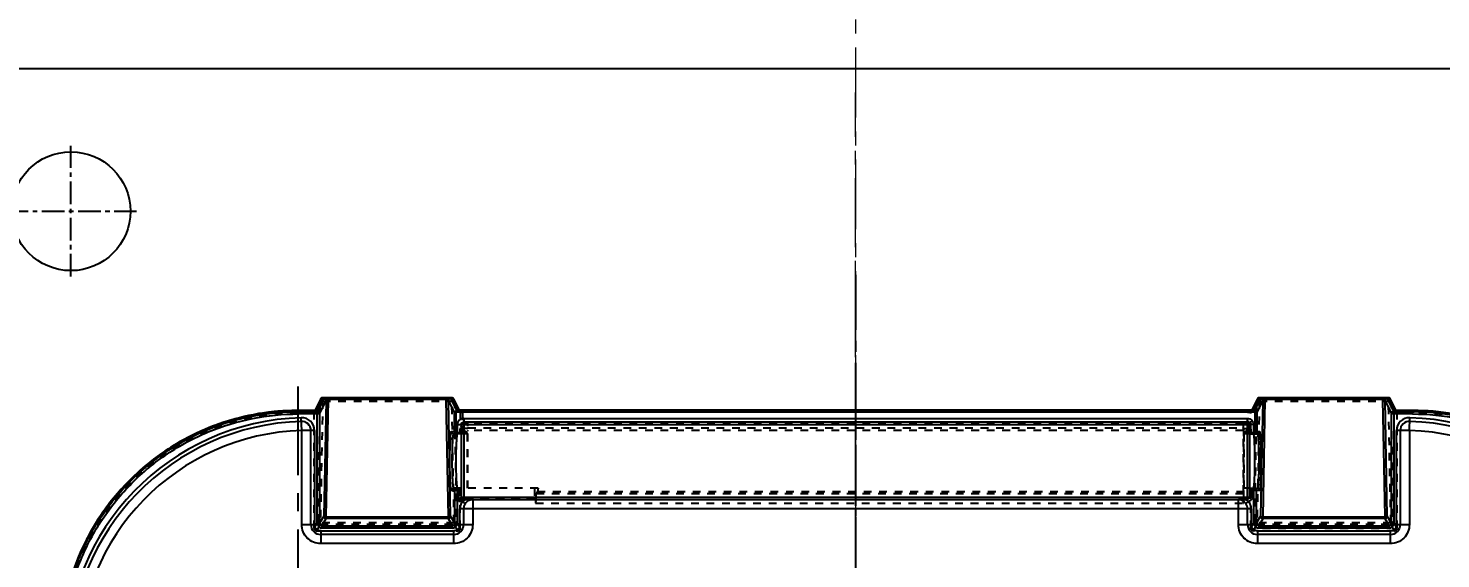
# Model space of a CAD drawing. Header units: millimetres. Extents: x 4797 to 6967, y -10922 to -3169.
# Drawn here: x 5380 to 5677, y -3631.7 to -3520.1 of the extents above; entities that cross this region are included whole.
import ezdxf

# ---------------------------------------------------------------- set-up
doc = ezdxf.new("R2010")
doc.units = ezdxf.units.MM
doc.header["$LTSCALE"] = 16.335
doc.header["$PDMODE"] = 3
doc.header["$PDSIZE"] = 0.3125
doc.linetypes.add('CENTER', pattern=[0.6, 0.375, -0.075, 0.075, -0.075])
doc.linetypes.add('HIDDEN', pattern=[0.2, 0.1, -0.1])
doc.layers.get('0').update_dxf_attribs({"linetype": 'CONTINUOUS'})
doc.layers.get('Defpoints').update_dxf_attribs({"linetype": 'CONTINUOUS'})
doc.layers.add('center', color=1, linetype='CENTER', lineweight=9)
doc.layers.add('moldbase', color=7, linetype='CONTINUOUS', lineweight=20)
doc.layers.add('DEFAULT_2', color=8, linetype='HIDDEN')
doc.styles.get("Standard").update_dxf_attribs({"font": 'txt', "width": 0.8})
doc.dimstyles.new('ISO-25', dxfattribs={"dimtxt": 8, "dimasz": 6, "dimexe": 0, "dimexo": 0, "dimgap": 0, "dimtad": 1, "dimdsep": 46, "dimtxsty": 'Standard', "dimcen": 0, "dimclrd": 4, "dimclre": 4, "dimclrt": 6, "dimazin": 0, "dimtfac": 1, "dimtofl": 0, "dimtmove": 0, "dimatfit": 3, "dimfxl": 0, "dimarcsym": 0})

# ---------------------------------------------------------------- blocks, each defined once
blk = doc.blocks.new('*D310')
at = {"color": 4, "lineweight": -2, "transparency": 16777216}
for p, q in [((5318.98, -3587.57), (5318.98, -3502.13)), ((5782.98, -3502.13), (5324.98, -3502.13)), ((5788.98, -3581.57), (5788.98, -3502.13))]:
    blk.add_line(p, q, dxfattribs=at)
at = {"color": 4, "transparency": 16777216}
for points in [[(5324.98, -3501.13), (5324.98, -3503.13), (5318.98, -3502.13)], [(5782.98, -3501.13), (5782.98, -3503.13), (5788.98, -3502.13)]]:
    blk.add_solid(points, dxfattribs=at)
at = {"layer": 'Defpoints', "color": 0, "transparency": 16777216}
for p in [(5318.98, -3502.13), (5788.98, -3581.57), (5318.98, -3587.57)]:
    blk.add_point(p, dxfattribs=at)
at = {"color": 6, "transparency": 16777216, "insert": (5501.91, -3498.13), "char_height": 8, "attachment_point": 5, "bg_fill": 3, "box_fill_scale": 1.1, "bg_fill_color": 256, "bg_fill_true_color": 13158600, "bg_fill_transparency": 0}
blk.add_mtext('470', dxfattribs=at)
blk = doc.blocks.new('256')
at = {"color": 7, "linetype": 'Continuous'}
for p, q in [((2549.84, -3181.59), (2549.84, -3184.29)), ((2549.84, -3181.59), (2577.79, -3181.59)), ((2549.84, -3183.52), (2577.79, -3183.52)), ((2577.79, -3184.29), (2577.79, -3181.59)), ((2746.82, -3181.59), (2774.77, -3181.59)), ((2746.82, -3181.59), (2746.82, -3184.29)), ((2746.82, -3183.52), (2774.77, -3183.52)), ((2774.77, -3184.29), (2774.77, -3181.59)), ((2548.52, -3185.61), (2545.83, -3185.61)), ((2545.83, -3205.39), (2545.83, -3185.61)), ((2547.75, -3205.39), (2547.75, -3185.61)), ((2548.52, -3185.61), (2548.52, -3205.39)), ((2549.09, -3209.37), (2549.09, -3185.88)), ((2549.59, -3185.88), (2549.09, -3185.88)), ((2549.59, -3185.88), (2550.5, -3187.39)), ((2549.59, -3185.88), (2549.59, -3208.87)), ((2577.79, -3184.29), (2549.84, -3184.29)), ((2550.09, -3184.87), (2550.09, -3185.37)), ((2550.09, -3184.87), (2577.53, -3184.87)), ((2551, -3186.89), (2550.09, -3185.37)), ((2577.53, -3185.37), (2550.09, -3185.37)), ((2551, -3186.89), (2551, -3187.22)), ((2551, -3186.89), (2576.62, -3186.89)), ((2551.47, -3211.9), (2551, -3187.22)), ((2576.62, -3187.22), (2551, -3187.22)), ((2576.62, -3187.22), (2576.15, -3211.9)), ((2577.53, -3185.37), (2576.62, -3186.89)), ((2576.62, -3187.22), (2576.62, -3186.89)), ((2577.13, -3187.39), (2578.03, -3185.88)), ((2577.53, -3185.37), (2577.53, -3184.87)), ((2578.03, -3192.74), (2578.03, -3185.88)), ((2578.53, -3185.88), (2578.03, -3185.88)), ((2578.53, -3185.88), (2578.53, -3193.25)), ((2579.1, -3188.9), (2579.1, -3185.61)), ((2581.8, -3185.61), (2579.1, -3185.61)), ((2579.87, -3185.61), (2579.87, -3188.9)), ((2581.8, -3185.61), (2581.8, -3190.9)), ((2745.5, -3185.61), (2742.81, -3185.61)), ((2742.81, -3190.9), (2742.81, -3185.61)), ((2744.73, -3188.9), (2744.73, -3185.61)), ((2745.5, -3185.61), (2745.5, -3188.9)), ((2746.57, -3185.88), (2746.07, -3185.88)), ((2746.07, -3193.25), (2746.07, -3185.88)), ((2746.57, -3185.88), (2747.48, -3187.39)), ((2746.57, -3185.88), (2746.57, -3192.74)), ((2774.77, -3184.29), (2746.82, -3184.29)), ((2747.07, -3184.87), (2774.51, -3184.87)), ((2747.07, -3184.87), (2747.07, -3185.37)), ((2774.51, -3185.37), (2747.07, -3185.37)), ((2747.98, -3186.89), (2747.07, -3185.37)), ((2747.98, -3186.89), (2773.6, -3186.89)), ((2747.98, -3186.89), (2747.98, -3187.22)), ((2773.6, -3187.22), (2747.98, -3187.22)), ((2748.45, -3211.9), (2747.98, -3187.22)), ((2773.6, -3187.22), (2773.13, -3211.9)), ((2774.51, -3185.37), (2773.6, -3186.89)), ((2773.6, -3187.22), (2773.6, -3186.89)), ((2774.11, -3187.39), (2775.01, -3185.88)), ((2774.51, -3185.37), (2774.51, -3184.87)), ((2775.51, -3185.88), (2775.01, -3185.88)), ((2775.01, -3208.87), (2775.01, -3185.88)), ((2775.51, -3185.88), (2775.51, -3209.37)), ((2778.78, -3185.61), (2776.08, -3185.61)), ((2776.08, -3205.39), (2776.08, -3185.61)), ((2776.85, -3185.61), (2776.85, -3205.39)), ((2778.78, -3185.61), (2778.78, -3205.39)), ((2550.5, -3187.39), (2550.96, -3211.62)), ((2576.66, -3211.62), (2577.13, -3187.39)), ((2579.1, -3188.9), (2745.5, -3188.9)), ((2580.23, -3190.01), (2579.59, -3190.46)), ((2744.38, -3190.01), (2745.01, -3190.46)), ((2747.48, -3187.39), (2747.94, -3211.62)), ((2773.64, -3211.62), (2774.11, -3187.39)), ((2577.31, -3192.74), (2579.39, -3192.74)), ((2578.89, -3193.25), (2578.89, -3191.47)), ((2579.39, -3191.47), (2578.89, -3191.47)), ((2579.39, -3191.47), (2579.39, -3206.63)), ((2579.89, -3190.6), (2579.89, -3207.95)), ((2581.77, -3190.96), (2579.89, -3190.96)), ((2579.89, -3191.27), (2744.71, -3191.27)), ((2581.77, -3190.96), (2581.8, -3190.9)), ((2742.81, -3190.9), (2581.8, -3190.9)), ((2742.81, -3190.9), (2742.84, -3190.96)), ((2742.84, -3190.96), (2744.72, -3190.96)), ((2744.71, -3207.95), (2744.71, -3190.96)), ((2745.01, -3190.46), (2745.72, -3190.46)), ((2745.21, -3206.63), (2745.21, -3191.47)), ((2745.21, -3192.74), (2747.29, -3192.74)), ((2745.22, -3191.46), (2745.25, -3191.39)), ((2745.25, -3191.39), (2745.37, -3191.15)), ((2745.37, -3191.15), (2745.72, -3190.46)), ((2745.72, -3190.46), (2745.72, -3193.25)), ((2579.33, -3193.25), (2577.82, -3193.25)), ((2745.21, -3193.25), (2746.79, -3193.25)), ((2579.35, -3204.7), (2577.82, -3204.7)), ((2578.44, -3204.7), (2578.44, -3205)), ((2579.39, -3205), (2578.44, -3205)), ((2578.59, -3206.63), (2578.59, -3204.7)), ((2746.17, -3205), (2745.21, -3205)), ((2745.31, -3204.7), (2746.79, -3204.7)), ((2746.02, -3204.7), (2746.02, -3206.63)), ((2746.17, -3204.7), (2746.17, -3205)), ((2545.83, -3205.39), (2545.75, -3208.08)), ((2545.83, -3205.39), (2548.52, -3205.39)), ((2578.24, -3205.21), (2577.31, -3205.21)), ((2577.94, -3209.07), (2577.94, -3205.21)), ((2578.24, -3205.21), (2578.24, -3209.07)), ((2578.59, -3206.63), (2579.39, -3206.63)), ((2744.71, -3206.68), (2579.89, -3206.68)), ((2579.89, -3207.14), (2744.71, -3207.14)), ((2744.71, -3207.95), (2579.89, -3207.95)), ((2746.02, -3206.63), (2745.21, -3206.63)), ((2747.29, -3205.21), (2746.37, -3205.21)), ((2746.37, -3209.07), (2746.37, -3205.21)), ((2746.67, -3205.21), (2746.67, -3209.07)), ((2776.08, -3205.39), (2778.78, -3205.39)), ((2778.78, -3205.39), (2778.86, -3208.08)), ((2545.04, -3209.62), (2545.16, -3209.37)), ((2545.04, -3209.62), (2545.04, -3209.62)), ((2545.04, -3209.62), (2548.91, -3209.62)), ((2545.16, -3208.87), (2545.16, -3209.37)), ((2545.16, -3208.87), (2549.59, -3208.87)), ((2549.09, -3209.37), (2545.16, -3209.37)), ((2548.6, -3209.62), (2549.78, -3211.99)), ((2548.86, -3209.62), (2548.91, -3209.62)), ((2550.23, -3212.26), (2548.91, -3209.62)), ((2549.09, -3209.37), (2550.46, -3212.12)), ((2550.96, -3211.62), (2549.59, -3208.87)), ((2577.94, -3209.07), (2576.66, -3211.62)), ((2577.17, -3212.12), (2578.44, -3209.57)), ((2578.65, -3209.73), (2577.39, -3212.26)), ((2577.84, -3211.99), (2578.99, -3209.68)), ((2577.94, -3209.07), (2578.24, -3209.07)), ((2578.44, -3209.27), (2746.17, -3209.27)), ((2578.44, -3209.57), (2578.44, -3209.27)), ((2746.17, -3209.57), (2578.44, -3209.57)), ((2578.65, -3209.73), (2578.76, -3209.72)), ((2578.76, -3209.72), (2578.92, -3209.69)), ((2578.76, -3209.72), (2578.77, -3209.72)), ((2578.92, -3209.69), (2579.19, -3209.66)), ((2579.19, -3209.66), (2579.53, -3209.64)), ((2579.53, -3209.64), (2579.66, -3209.64)), ((2579.66, -3209.64), (2744.95, -3209.64)), ((2579.66, -3209.64), (2579.66, -3209.64)), ((2744.95, -3209.64), (2745.14, -3209.64)), ((2744.95, -3209.64), (2744.95, -3209.64)), ((2745.14, -3209.64), (2745.46, -3209.66)), ((2745.46, -3209.66), (2745.69, -3209.69)), ((2745.61, -3209.68), (2746.76, -3211.99)), ((2745.69, -3209.69), (2745.85, -3209.72)), ((2745.84, -3209.72), (2745.85, -3209.72)), ((2745.85, -3209.72), (2745.95, -3209.73)), ((2747.21, -3212.26), (2745.95, -3209.73)), ((2746.17, -3209.57), (2746.17, -3209.27)), ((2746.17, -3209.57), (2747.44, -3212.12)), ((2746.67, -3209.07), (2746.37, -3209.07)), ((2747.94, -3211.62), (2746.67, -3209.07)), ((2775.01, -3208.87), (2773.64, -3211.62)), ((2774.15, -3212.12), (2775.51, -3209.37)), ((2775.69, -3209.62), (2774.37, -3212.26)), ((2774.82, -3211.99), (2776, -3209.62)), ((2775.01, -3208.87), (2779.44, -3208.87)), ((2779.44, -3209.37), (2775.51, -3209.37)), ((2775.69, -3209.62), (2779.56, -3209.62)), ((2775.69, -3209.62), (2775.74, -3209.62)), ((2779.44, -3209.37), (2779.44, -3208.87)), ((2779.44, -3209.37), (2779.56, -3209.62)), ((2779.56, -3209.62), (2779.56, -3209.62)), ((2550.23, -3212.26), (2550.23, -3212.27)), ((2550.23, -3212.27), (2577.39, -3212.27)), ((2551.47, -3211.9), (2551.47, -3212.23)), ((2551.47, -3211.9), (2576.15, -3211.9)), ((2576.15, -3212.23), (2551.47, -3212.23)), ((2576.15, -3212.23), (2576.15, -3211.9)), ((2577.39, -3212.27), (2577.39, -3212.26)), ((2747.21, -3212.26), (2747.21, -3212.27)), ((2747.21, -3212.27), (2774.37, -3212.27)), ((2748.45, -3211.9), (2773.13, -3211.9)), ((2748.45, -3211.9), (2748.45, -3212.23)), ((2773.13, -3212.23), (2748.45, -3212.23)), ((2773.13, -3212.23), (2773.13, -3211.9)), ((2774.37, -3212.27), (2774.37, -3212.26))]:
    blk.add_line(p, q, dxfattribs=at)
for points in [[(2495, -3159.37), (2495.69, -3167.69), (2497.92, -3176.32), (2501.63, -3184.41), (2506.7, -3191.7), (2512.97, -3197.97), (2520.23, -3203.03), (2528.28, -3206.73), (2536.85, -3208.94), (2545.04, -3209.62)], [(2779.56, -3209.62), (2787.8, -3208.94), (2796.37, -3206.71), (2804.41, -3203.01), (2811.68, -3197.94), (2817.94, -3191.66), (2823, -3184.37), (2826.7, -3176.28), (2828.93, -3167.64), (2829.61, -3159.37)]]:
    blk.add_lwpolyline(points, dxfattribs=at)
for centre, radius, start, end in [((2547.23, -3157.07), 51.04, 180, 268.3347), ((2547.23, -3157.07), 50.27, 180, 268.3347), ((2547.23, -3157.07), 48.34, 180, 268.3347), ((2777.37, -3157.07), 48.34, 271.6653, 0), ((2777.37, -3157.07), 50.27, 271.6653, 0), ((2777.37, -3157.07), 51.04, 271.6653, 360), ((2549.84, -3185.61), 2.09, 90.0328, 179.9665), ((2577.78, -3185.61), 2.09, 0.0328, 89.9665), ((2746.82, -3185.61), 2.09, 90.0328, 179.9665), ((2774.76, -3185.61), 2.09, 0.0328, 89.9665), ((2551, -3187.39), 0.502, 90.278, 179.6971), ((2576.62, -3187.39), 0.502, 0.3025, 89.722), ((2747.98, -3187.39), 0.502, 90.278, 179.6971), ((2773.6, -3187.39), 0.502, 0.3025, 89.722), ((2581.8, -3188.9), 1.93, 180, 215.2717), ((2742.81, -3188.9), 1.93, 324.7283, 0), ((2742.81, -3188.9), 2.7, 324.7283, 0.0006), ((2578.54, -3192.74), 0.506, 180.0397, 194.94), ((2578.54, -3192.74), 0.505, 224.9996, 239.9245), ((2579.89, -3191.44), 0.485, 90.055, 100.1306), ((2581.39, -3187.11), 3.8, 246.7529, 251.3618), ((2744.67, -3191.48), 0.544, 22.5178, 28.5518), ((2746.07, -3192.74), 0.501, 270.0033, 326.8216), ((2578.44, -3205.21), 0.201, 89.9452, 179.9408), ((2578.44, -3205.2), 0.495, 90.0435, 99.0709), ((2746.17, -3205.21), 0.201, 0.0568, 90.0454), ((2545.83, -3205.39), 2.7, 268.3347, 0.0004), ((2545.83, -3205.39), 1.93, 268.3347, 0), ((2746.17, -3205.21), 0.496, 0.0598, 9.0581), ((2778.78, -3205.39), 2.7, 179.9999, 271.6653), ((2778.78, -3205.39), 1.93, 180, 271.6653), ((2545.05, -3159.49), 50.12, 260.2905, 269.9916), ((2549.09, -3208.87), 0.501, 270.3278, 359.6287), ((2578.44, -3209.06), 0.503, 180.2078, 269.8395), ((2579.37, -3212.84), 3.19, 99.5791, 101.239), ((2579.71, -3220.22), 10.58, 90.2542, 90.9485), ((2745.28, -3212.58), 2.93, 78.5127, 80.9934), ((2745.95, -3209.23), 0.502, 258.0088, 269.6618), ((2745.33, -3212.29), 2.63, 76.4217, 78.4455), ((2746.17, -3209.06), 0.503, 270.159, 359.794), ((2775.51, -3208.87), 0.501, 180.37, 269.6722), ((2779.55, -3159.49), 50.12, 270.0083, 279.7651), ((2550.23, -3211.76), 0.499, 206.5699, 225.0602), ((2550.23, -3211.76), 0.505, 255.1509, 270.2766), ((2551.47, -3203.84), 8.39, 267.6047, 270.0019), ((2576.16, -3204.07), 8.16, 269.9626, 272.3785), ((2577.4, -3211.77), 0.496, 269.6258, 344.9727), ((2747.21, -3211.76), 0.499, 206.5699, 225.0602), ((2747.21, -3211.76), 0.505, 255.1509, 270.2766), ((2748.45, -3203.84), 8.39, 267.6047, 270.0019), ((2773.14, -3204.07), 8.16, 269.9626, 272.3785), ((2774.38, -3211.77), 0.496, 269.6258, 344.9727)]:
    blk.add_arc(centre, radius, start, end, dxfattribs=at)
for points, knots in [([(2545.16, -3209.37), (2541.89, -3209.37), (2535.31, -3208.73), (2525.85, -3205.84), (2517.13, -3201.16), (2509.5, -3194.86), (2503.24, -3187.19), (2498.61, -3178.45), (2495.76, -3168.98), (2495.12, -3162.4), (2495.12, -3159.13)], [0, 0, 0, 0, 0.125004, 0.249998, 0.374998, 0.499997, 0.624997, 0.749998, 0.874994, 1, 1, 1, 1]), ([(2545.16, -3208.87), (2541.92, -3208.87), (2535.41, -3208.23), (2526.04, -3205.38), (2517.41, -3200.75), (2509.85, -3194.51), (2503.66, -3186.92), (2499.07, -3178.26), (2496.25, -3168.88), (2495.62, -3162.37), (2495.62, -3159.13)], [0, 0, 0, 0, 0.125011, 0.250001, 0.374997, 0.499992, 0.624988, 0.749988, 0.874985, 1, 1, 1, 1]), ([(2828.98, -3159.13), (2828.98, -3162.37), (2828.35, -3168.88), (2825.53, -3178.26), (2820.94, -3186.92), (2814.75, -3194.51), (2807.2, -3200.75), (2798.56, -3205.38), (2789.19, -3208.23), (2782.69, -3208.87), (2779.44, -3208.87)], [0, 0, 0, 0, 0.125018, 0.250014, 0.375015, 0.500011, 0.625005, 0.750001, 0.874992, 1, 1, 1, 1]), ([(2829.49, -3159.13), (2829.49, -3162.4), (2828.85, -3168.98), (2826, -3178.45), (2821.36, -3187.19), (2815.11, -3194.86), (2807.48, -3201.16), (2798.76, -3205.84), (2789.29, -3208.73), (2782.72, -3209.37), (2779.44, -3209.37)], [0, 0, 0, 0, 0.125007, 0.250003, 0.375006, 0.500006, 0.625005, 0.750005, 0.874998, 1, 1, 1, 1]), ([(2788.06, -3208.89), (2790.59, -3208.45), (2795.59, -3207.19), (2802.7, -3204.16), (2809.27, -3200.08), (2815.13, -3195.03), (2820.15, -3189.14), (2824.2, -3182.56), (2827.2, -3175.43), (2828.45, -3170.42), (2828.88, -3167.89)], [0, 0, 0, 0, 0.125003, 0.249999, 0.375, 0.499999, 0.624999, 0.75, 0.874996, 1, 1, 1, 1]), ([(2545.83, -3185.61), (2545.83, -3185.08), (2546.03, -3184.03), (2546.93, -3182.69), (2548.26, -3181.8), (2549.32, -3181.59), (2549.84, -3181.59)], [0, 0, 0, 0, 0.250011, 0.499995, 0.749985, 1, 1, 1, 1]), ([(2577.79, -3181.59), (2578.31, -3181.59), (2579.36, -3181.8), (2580.7, -3182.69), (2581.59, -3184.03), (2581.8, -3185.08), (2581.8, -3185.61)], [0, 0, 0, 0, 0.250011, 0.499995, 0.749985, 1, 1, 1, 1]), ([(2742.81, -3185.61), (2742.81, -3185.08), (2743.01, -3184.03), (2743.91, -3182.69), (2745.24, -3181.8), (2746.3, -3181.59), (2746.82, -3181.59)], [0, 0, 0, 0, 0.250011, 0.499995, 0.749985, 1, 1, 1, 1]), ([(2774.77, -3181.59), (2775.29, -3181.59), (2776.34, -3181.8), (2777.68, -3182.69), (2778.57, -3184.03), (2778.78, -3185.08), (2778.78, -3185.61)], [0, 0, 0, 0, 0.250011, 0.499995, 0.749985, 1, 1, 1, 1]), ([(2548.52, -3185.61), (2548.52, -3185.27), (2548.8, -3184.57), (2549.5, -3184.29), (2549.84, -3184.29)], [0, 0, 0, 0, 0.499938, 1, 1, 1, 1]), ([(2550.09, -3184.87), (2549.96, -3184.87), (2549.7, -3184.92), (2549.37, -3185.15), (2549.14, -3185.48), (2549.09, -3185.75), (2549.09, -3185.88)], [0, 0, 0, 0, 0.249903, 0.499818, 0.749974, 1, 1, 1, 1]), ([(2549.59, -3185.88), (2549.59, -3185.75), (2549.7, -3185.48), (2549.97, -3185.37), (2550.09, -3185.37)], [0, 0, 0, 0, 0.500479, 1, 1, 1, 1]), ([(2551, -3187.22), (2550.88, -3187.22), (2550.72, -3187.24), (2550.55, -3187.31), (2550.5, -3187.36), (2550.5, -3187.39)], [0, 0, 0, 0, 0.634304, 0.857964, 1, 1, 1, 1]), ([(2577.13, -3187.39), (2577.12, -3187.34), (2576.99, -3187.26), (2576.88, -3187.24), (2576.8, -3187.23)], [0, 0, 0, 0, 0.361236, 1, 1, 1, 1]), ([(2578.53, -3185.88), (2578.53, -3185.75), (2578.48, -3185.48), (2578.26, -3185.15), (2577.93, -3184.92), (2577.66, -3184.87), (2577.53, -3184.87)], [0, 0, 0, 0, 0.250016, 0.500021, 0.75002, 1, 1, 1, 1]), ([(2577.53, -3185.37), (2577.66, -3185.37), (2577.93, -3185.48), (2578.03, -3185.75), (2578.03, -3185.88)], [0, 0, 0, 0, 0.498913, 1, 1, 1, 1]), ([(2577.79, -3184.29), (2578.12, -3184.29), (2578.82, -3184.57), (2579.1, -3185.27), (2579.1, -3185.61)], [0, 0, 0, 0, 0.499938, 1, 1, 1, 1]), ([(2745.5, -3185.61), (2745.5, -3185.27), (2745.78, -3184.57), (2746.48, -3184.29), (2746.82, -3184.29)], [0, 0, 0, 0, 0.499938, 1, 1, 1, 1]), ([(2747.07, -3184.87), (2746.94, -3184.87), (2746.68, -3184.92), (2746.35, -3185.15), (2746.12, -3185.48), (2746.07, -3185.75), (2746.07, -3185.88)], [0, 0, 0, 0, 0.249903, 0.499818, 0.749974, 1, 1, 1, 1]), ([(2746.57, -3185.88), (2746.57, -3185.75), (2746.68, -3185.48), (2746.95, -3185.37), (2747.07, -3185.37)], [0, 0, 0, 0, 0.500479, 1, 1, 1, 1]), ([(2747.81, -3187.23), (2747.73, -3187.24), (2747.61, -3187.26), (2747.49, -3187.34), (2747.48, -3187.39)], [0, 0, 0, 0, 0.638764, 1, 1, 1, 1]), ([(2774.11, -3187.39), (2774.1, -3187.34), (2773.97, -3187.26), (2773.86, -3187.24), (2773.78, -3187.23)], [0, 0, 0, 0, 0.361236, 1, 1, 1, 1]), ([(2775.51, -3185.88), (2775.51, -3185.75), (2775.46, -3185.48), (2775.24, -3185.15), (2774.91, -3184.92), (2774.64, -3184.87), (2774.51, -3184.87)], [0, 0, 0, 0, 0.250016, 0.500021, 0.75002, 1, 1, 1, 1]), ([(2774.51, -3185.37), (2774.64, -3185.37), (2774.91, -3185.48), (2775.01, -3185.75), (2775.01, -3185.88)], [0, 0, 0, 0, 0.498913, 1, 1, 1, 1]), ([(2774.77, -3184.29), (2775.1, -3184.29), (2775.8, -3184.57), (2776.08, -3185.27), (2776.08, -3185.61)], [0, 0, 0, 0, 0.499938, 1, 1, 1, 1]), ([(2579.1, -3188.9), (2579.1, -3189.18), (2579.19, -3189.74), (2579.45, -3190.25), (2579.6, -3190.48)], [0, 0, 0, 0, 0.499843, 1, 1, 1, 1]), ([(2581.06, -3190.76), (2580.98, -3190.72), (2580.66, -3190.53), (2580.39, -3190.25), (2580.23, -3190.01)], [0, 0, 0, 0, 0.231798, 1, 1, 1, 1]), ([(2744.38, -3190.01), (2744.32, -3190.09), (2744.09, -3190.39), (2743.79, -3190.64), (2743.54, -3190.76)], [0, 0, 0, 0, 0.27044, 1, 1, 1, 1]), ([(2577.31, -3192.74), (2577.3, -3192.75), (2577.27, -3192.79), (2577.25, -3192.88), (2577.21, -3193.03), (2577.19, -3193.24), (2577.16, -3193.5), (2577.12, -3193.95), (2577.08, -3194.62), (2577.04, -3195.56), (2577.01, -3196.62), (2576.99, -3197.77), (2576.99, -3198.97), (2576.99, -3200.18), (2577.01, -3201.33), (2577.04, -3202.39), (2577.08, -3203.33), (2577.12, -3204), (2577.16, -3204.45), (2577.19, -3204.71), (2577.21, -3204.92), (2577.25, -3205.07), (2577.27, -3205.16), (2577.3, -3205.21), (2577.31, -3205.21)], [0, 0, 0, 0, 0.003602, 0.011155, 0.023171, 0.03975, 0.060741, 0.085933, 0.147922, 0.223374, 0.30944, 0.402842, 0.499977, 0.597111, 0.690514, 0.776584, 0.852049, 0.914043, 0.939222, 0.960205, 0.976803, 0.988872, 0.996453, 1, 1, 1, 1]), ([(2577.31, -3192.74), (2577.32, -3192.87), (2577.42, -3193.14), (2577.69, -3193.25), (2577.82, -3193.25)], [0, 0, 0, 0, 0.500247, 1, 1, 1, 1]), ([(2578.89, -3191.47), (2578.89, -3191.38), (2578.9, -3191.22), (2579, -3190.99), (2579.14, -3190.79), (2579.25, -3190.68), (2579.32, -3190.63)], [0, 0, 0, 0, 0.250239, 0.499637, 0.750337, 1, 1, 1, 1]), ([(2579.39, -3191.47), (2579.39, -3191.38), (2579.43, -3191.21), (2579.56, -3191.08), (2579.63, -3191.03)], [0, 0, 0, 0, 0.501624, 1, 1, 1, 1]), ([(2579.39, -3191.77), (2579.39, -3191.64), (2579.5, -3191.37), (2579.76, -3191.27), (2579.89, -3191.27)], [0, 0, 0, 0, 0.499326, 1, 1, 1, 1]), ([(2579.89, -3190.6), (2579.87, -3190.58), (2579.79, -3190.52), (2579.68, -3190.46), (2579.6, -3190.47)], [0, 0, 0, 0, 0.251848, 1, 1, 1, 1]), ([(2581.06, -3190.76), (2581.04, -3190.75), (2580.93, -3190.75), (2580.83, -3190.81), (2580.77, -3190.86)], [0, 0, 0, 0, 0.201524, 1, 1, 1, 1]), ([(2581.06, -3190.76), (2581.12, -3190.79), (2581.34, -3190.88), (2581.59, -3190.94), (2581.77, -3190.96)], [0, 0, 0, 0, 0.260539, 1, 1, 1, 1]), ([(2742.84, -3190.96), (2742.9, -3190.95), (2743.14, -3190.92), (2743.38, -3190.84), (2743.54, -3190.76)], [0, 0, 0, 0, 0.242542, 1, 1, 1, 1]), ([(2743.54, -3190.76), (2743.57, -3190.75), (2743.67, -3190.75), (2743.77, -3190.81), (2743.84, -3190.86)], [0, 0, 0, 0, 0.209748, 1, 1, 1, 1]), ([(2743.84, -3190.86), (2744.04, -3190.82), (2744.31, -3190.75), (2744.57, -3190.66), (2744.63, -3190.63)], [0, 0, 0, 0, 0.747875, 1, 1, 1, 1]), ([(2745.21, -3191.47), (2745.21, -3191.34), (2745.11, -3191.07), (2744.84, -3190.96), (2744.71, -3190.96)], [0, 0, 0, 0, 0.499324, 1, 1, 1, 1]), ([(2744.71, -3191.27), (2744.84, -3191.27), (2745.11, -3191.37), (2745.21, -3191.64), (2745.21, -3191.77)], [0, 0, 0, 0, 0.500674, 1, 1, 1, 1]), ([(2744.72, -3190.96), (2744.78, -3190.93), (2745.11, -3190.76), (2745.44, -3190.59), (2745.72, -3190.46)], [0, 0, 0, 0, 0.175754, 1, 1, 1, 1]), ([(2744.72, -3190.96), (2744.8, -3190.96), (2744.93, -3191), (2745.08, -3191.1), (2745.13, -3191.18), (2745.15, -3191.22)], [0, 0, 0, 0, 0.485816, 0.743019, 1, 1, 1, 1]), ([(2745.18, -3191.27), (2745.18, -3191.28), (2745.21, -3191.34), (2745.22, -3191.41), (2745.22, -3191.46)], [0, 0, 0, 0, 0.261116, 1, 1, 1, 1]), ([(2746.79, -3193.25), (2746.92, -3193.25), (2747.18, -3193.14), (2747.29, -3192.87), (2747.29, -3192.74)], [0, 0, 0, 0, 0.499755, 1, 1, 1, 1]), ([(2747.29, -3192.74), (2747.3, -3192.74), (2747.33, -3192.79), (2747.36, -3192.88), (2747.39, -3193.03), (2747.42, -3193.24), (2747.45, -3193.5), (2747.49, -3193.95), (2747.53, -3194.62), (2747.57, -3195.56), (2747.59, -3196.62), (2747.61, -3197.77), (2747.62, -3198.97), (2747.61, -3200.18), (2747.59, -3201.33), (2747.57, -3202.39), (2747.53, -3203.33), (2747.49, -3204), (2747.45, -3204.45), (2747.42, -3204.71), (2747.39, -3204.92), (2747.36, -3205.07), (2747.33, -3205.16), (2747.3, -3205.21), (2747.29, -3205.21)], [0, 0, 0, 0, 0.003507, 0.011101, 0.023202, 0.03981, 0.060785, 0.085955, 0.147941, 0.2234, 0.309462, 0.402861, 0.499995, 0.597128, 0.690528, 0.776591, 0.852051, 0.914038, 0.939206, 0.960182, 0.976792, 0.988897, 0.996493, 1, 1, 1, 1]), ([(2577.82, -3204.7), (2577.8, -3204.7), (2577.77, -3204.66), (2577.75, -3204.58), (2577.72, -3204.44), (2577.69, -3204.25), (2577.66, -3204.01), (2577.62, -3203.6), (2577.58, -3202.98), (2577.54, -3202.12), (2577.51, -3201.14), (2577.49, -3200.08), (2577.49, -3198.97), (2577.49, -3197.87), (2577.51, -3196.81), (2577.54, -3195.83), (2577.58, -3194.97), (2577.62, -3194.35), (2577.66, -3193.94), (2577.69, -3193.7), (2577.72, -3193.51), (2577.75, -3193.37), (2577.77, -3193.29), (2577.8, -3193.25), (2577.82, -3193.25)], [0, 0, 0, 0, 0.003663, 0.011317, 0.023468, 0.040092, 0.061082, 0.086264, 0.148202, 0.223611, 0.309623, 0.402944, 0.500001, 0.597055, 0.690377, 0.776391, 0.851796, 0.913736, 0.938914, 0.95991, 0.976532, 0.988681, 0.996342, 1, 1, 1, 1]), ([(2578.54, -3193.44), (2578.52, -3193.55), (2578.49, -3193.8), (2578.43, -3194.48), (2578.37, -3195.61), (2578.33, -3197.2), (2578.32, -3198.36), (2578.32, -3198.97)], [0, 0, 0, 0, 0.057509, 0.139907, 0.370414, 0.66752, 1, 1, 1, 1]), ([(2578.62, -3193.25), (2578.61, -3193.25), (2578.59, -3193.26), (2578.57, -3193.33), (2578.55, -3193.39), (2578.54, -3193.44)], [0, 0, 0, 0, 0.107229, 0.299761, 1, 1, 1, 1]), ([(2745.98, -3193.25), (2745.99, -3193.25), (2746.01, -3193.26), (2746.04, -3193.33), (2746.05, -3193.39), (2746.06, -3193.44)], [0, 0, 0, 0, 0.107289, 0.29967, 1, 1, 1, 1]), ([(2746.06, -3193.44), (2746.08, -3193.55), (2746.12, -3193.8), (2746.18, -3194.48), (2746.23, -3195.61), (2746.28, -3197.2), (2746.28, -3198.36), (2746.28, -3198.97)], [0, 0, 0, 0, 0.057484, 0.139893, 0.370471, 0.667598, 1, 1, 1, 1]), ([(2746.79, -3193.25), (2746.8, -3193.25), (2746.83, -3193.29), (2746.86, -3193.37), (2746.89, -3193.51), (2746.92, -3193.7), (2746.94, -3193.94), (2746.98, -3194.35), (2747.02, -3194.97), (2747.06, -3195.83), (2747.09, -3196.81), (2747.11, -3197.87), (2747.12, -3198.97), (2747.11, -3200.08), (2747.09, -3201.14), (2747.06, -3202.12), (2747.02, -3202.98), (2746.98, -3203.6), (2746.94, -3204.01), (2746.92, -3204.25), (2746.89, -3204.44), (2746.86, -3204.58), (2746.83, -3204.66), (2746.8, -3204.7), (2746.79, -3204.7)], [0, 0, 0, 0, 0.003664, 0.011318, 0.023469, 0.040094, 0.061085, 0.086266, 0.148205, 0.223613, 0.309626, 0.402947, 0.500003, 0.597058, 0.690379, 0.776392, 0.851799, 0.913737, 0.938917, 0.959909, 0.976532, 0.988683, 0.996338, 1, 1, 1, 1]), ([(2578.32, -3198.97), (2578.32, -3199.33), (2578.32, -3200.02), (2578.34, -3201.03), (2578.36, -3201.97), (2578.39, -3202.81), (2578.43, -3203.51), (2578.47, -3204.01), (2578.51, -3204.32), (2578.54, -3204.48), (2578.56, -3204.6), (2578.58, -3204.66), (2578.6, -3204.68)], [0, 0, 0, 0, 0.185049, 0.363879, 0.530013, 0.677936, 0.802541, 0.89964, 0.93683, 0.96604, 0.98706, 1, 1, 1, 1]), ([(2746.28, -3198.97), (2746.28, -3199.33), (2746.28, -3200.02), (2746.27, -3201.03), (2746.24, -3201.97), (2746.21, -3202.81), (2746.17, -3203.52), (2746.13, -3204.01), (2746.09, -3204.32), (2746.07, -3204.48), (2746.04, -3204.6), (2746.02, -3204.66), (2746.01, -3204.68)], [0, 0, 0, 0, 0.185014, 0.363834, 0.52999, 0.677953, 0.802604, 0.899724, 0.936905, 0.966094, 0.987082, 1, 1, 1, 1]), ([(2577.52, -3204.8), (2577.46, -3204.84), (2577.35, -3204.96), (2577.32, -3205.12), (2577.31, -3205.21)], [0, 0, 0, 0, 0.471464, 1, 1, 1, 1]), ([(2577.82, -3204.7), (2577.79, -3204.7), (2577.68, -3204.71), (2577.58, -3204.75), (2577.52, -3204.8)], [0, 0, 0, 0, 0.262403, 1, 1, 1, 1]), ([(2747.29, -3205.21), (2747.29, -3205.08), (2747.18, -3204.81), (2746.92, -3204.7), (2746.79, -3204.7)], [0, 0, 0, 0, 0.500246, 1, 1, 1, 1]), ([(2579.89, -3207.95), (2579.72, -3207.95), (2579.38, -3207.88), (2578.94, -3207.58), (2578.65, -3207.15), (2578.59, -3206.8), (2578.59, -3206.63)], [0, 0, 0, 0, 0.249789, 0.499881, 0.749913, 1, 1, 1, 1]), ([(2579.89, -3206.68), (2579.76, -3206.68), (2579.5, -3206.58), (2579.39, -3206.31), (2579.39, -3206.18)], [0, 0, 0, 0, 0.500674, 1, 1, 1, 1]), ([(2579.89, -3207.14), (2579.79, -3207.14), (2579.58, -3207.08), (2579.46, -3206.91), (2579.42, -3206.81)], [0, 0, 0, 0, 0.499175, 1, 1, 1, 1]), ([(2745.21, -3206.18), (2745.21, -3206.31), (2745.11, -3206.58), (2744.84, -3206.68), (2744.71, -3206.68)], [0, 0, 0, 0, 0.499326, 1, 1, 1, 1]), ([(2744.71, -3207.95), (2744.88, -3207.95), (2745.23, -3207.88), (2745.66, -3207.58), (2745.95, -3207.15), (2746.02, -3206.8), (2746.02, -3206.63)], [0, 0, 0, 0, 0.2499, 0.499958, 0.7499, 1, 1, 1, 1]), ([(2745.21, -3206.63), (2745.21, -3206.72), (2745.17, -3206.89), (2745.05, -3207.02), (2744.98, -3207.07)], [0, 0, 0, 0, 0.501762, 1, 1, 1, 1]), ([(2578.44, -3209.27), (2578.39, -3209.27), (2578.28, -3209.22), (2578.24, -3209.12), (2578.24, -3209.07)], [0, 0, 0, 0, 0.500901, 1, 1, 1, 1]), ([(2578.75, -3209.71), (2578.74, -3209.71), (2578.71, -3209.72), (2578.68, -3209.73), (2578.65, -3209.73)], [0, 0, 0, 0, 0.266196, 1, 1, 1, 1]), ([(2579.53, -3209.64), (2579.46, -3209.64), (2579.23, -3209.65), (2579, -3209.67), (2578.84, -3209.7)], [0, 0, 0, 0, 0.310265, 1, 1, 1, 1]), ([(2744.95, -3209.64), (2745.03, -3209.64), (2745.29, -3209.64), (2745.55, -3209.66), (2745.74, -3209.69)], [0, 0, 0, 0, 0.30159, 1, 1, 1, 1]), ([(2746.37, -3209.07), (2746.37, -3209.12), (2746.32, -3209.22), (2746.22, -3209.27), (2746.17, -3209.27)], [0, 0, 0, 0, 0.50095, 1, 1, 1, 1]), ([(2550.23, -3212.27), (2550.17, -3212.27), (2550.03, -3212.24), (2549.92, -3212.16), (2549.88, -3212.12)], [0, 0, 0, 0, 0.499558, 1, 1, 1, 1]), ([(2550.46, -3212.12), (2550.59, -3212.12), (2550.85, -3212.01), (2550.96, -3211.74), (2550.96, -3211.62)], [0, 0, 0, 0, 0.500723, 1, 1, 1, 1]), ([(2551.12, -3212.22), (2551.03, -3212.22), (2550.87, -3212.21), (2550.67, -3212.18), (2550.54, -3212.16), (2550.48, -3212.14), (2550.46, -3212.12), (2550.46, -3212.12)], [0, 0, 0, 0, 0.395267, 0.701713, 0.903568, 0.963998, 1, 1, 1, 1]), ([(2551.47, -3211.9), (2551.4, -3211.9), (2551.27, -3211.88), (2551.08, -3211.8), (2550.97, -3211.69), (2550.96, -3211.62)], [0, 0, 0, 0, 0.354471, 0.635619, 1, 1, 1, 1]), ([(2576.66, -3211.62), (2576.66, -3211.69), (2576.55, -3211.8), (2576.36, -3211.88), (2576.23, -3211.9), (2576.15, -3211.9)], [0, 0, 0, 0, 0.364382, 0.645531, 1, 1, 1, 1]), ([(2577.07, -3212.16), (2576.99, -3212.18), (2576.8, -3212.2), (2576.61, -3212.22), (2576.5, -3212.22)], [0, 0, 0, 0, 0.403455, 1, 1, 1, 1]), ([(2577.17, -3212.12), (2577.04, -3212.12), (2576.77, -3212.01), (2576.66, -3211.74), (2576.66, -3211.62)], [0, 0, 0, 0, 0.500724, 1, 1, 1, 1]), ([(2577.17, -3212.12), (2577.16, -3212.13), (2577.12, -3212.15), (2577.09, -3212.15), (2577.07, -3212.16)], [0, 0, 0, 0, 0.346858, 1, 1, 1, 1]), ([(2747.21, -3212.27), (2747.15, -3212.27), (2747.01, -3212.24), (2746.9, -3212.16), (2746.86, -3212.12)], [0, 0, 0, 0, 0.499558, 1, 1, 1, 1]), ([(2747.44, -3212.12), (2747.57, -3212.12), (2747.83, -3212.01), (2747.94, -3211.74), (2747.94, -3211.62)], [0, 0, 0, 0, 0.500723, 1, 1, 1, 1]), ([(2748.1, -3212.22), (2748.01, -3212.22), (2747.85, -3212.21), (2747.65, -3212.18), (2747.52, -3212.16), (2747.46, -3212.14), (2747.44, -3212.12), (2747.44, -3212.12)], [0, 0, 0, 0, 0.395267, 0.701713, 0.903568, 0.963998, 1, 1, 1, 1]), ([(2748.45, -3211.9), (2748.38, -3211.9), (2748.25, -3211.88), (2748.06, -3211.8), (2747.95, -3211.69), (2747.94, -3211.62)], [0, 0, 0, 0, 0.354471, 0.635619, 1, 1, 1, 1]), ([(2773.64, -3211.62), (2773.64, -3211.69), (2773.53, -3211.8), (2773.34, -3211.88), (2773.21, -3211.9), (2773.13, -3211.9)], [0, 0, 0, 0, 0.364382, 0.645531, 1, 1, 1, 1]), ([(2774.05, -3212.16), (2773.97, -3212.18), (2773.78, -3212.2), (2773.59, -3212.22), (2773.48, -3212.22)], [0, 0, 0, 0, 0.403455, 1, 1, 1, 1]), ([(2774.15, -3212.12), (2774.02, -3212.12), (2773.75, -3212.01), (2773.64, -3211.74), (2773.64, -3211.62)], [0, 0, 0, 0, 0.500724, 1, 1, 1, 1]), ([(2774.15, -3212.12), (2774.14, -3212.13), (2774.1, -3212.15), (2774.07, -3212.15), (2774.05, -3212.16)], [0, 0, 0, 0, 0.346858, 1, 1, 1, 1])]:
    blk.add_open_spline(points, degree=3, knots=knots, dxfattribs=at)
for points in [[(2576.8, -3187.23), (2576.74, -3187.22), (2576.68, -3187.22), (2576.62, -3187.22)], [(2747.98, -3187.22), (2747.92, -3187.22), (2747.86, -3187.22), (2747.81, -3187.23)], [(2773.78, -3187.23), (2773.72, -3187.22), (2773.66, -3187.22), (2773.6, -3187.22)], [(2578.18, -3193.1), (2578.12, -3193.04), (2578.07, -3192.96), (2578.05, -3192.87)], [(2578.53, -3193.25), (2578.45, -3193.25), (2578.36, -3193.22), (2578.28, -3193.18)], [(2579.32, -3190.63), (2579.4, -3190.57), (2579.5, -3190.52), (2579.6, -3190.48)], [(2579.63, -3191.03), (2579.68, -3191), (2579.74, -3190.98), (2579.81, -3190.96)], [(2580.18, -3190.71), (2580.37, -3190.77), (2580.57, -3190.82), (2580.77, -3190.86)], [(2580.77, -3190.86), (2581.1, -3190.92), (2581.43, -3190.95), (2581.77, -3190.96)], [(2581.8, -3190.9), (2581.55, -3190.9), (2581.29, -3190.85), (2581.06, -3190.76)], [(2743.54, -3190.76), (2743.31, -3190.85), (2743.06, -3190.9), (2742.81, -3190.9)], [(2742.84, -3190.96), (2743.17, -3190.95), (2743.51, -3190.92), (2743.84, -3190.86)], [(2744.63, -3190.63), (2744.76, -3190.58), (2744.89, -3190.52), (2745.01, -3190.46)], [(2746.57, -3192.74), (2746.57, -3192.84), (2746.54, -3192.94), (2746.49, -3193.02)], [(2577.94, -3205.21), (2577.94, -3205.12), (2577.96, -3205.03), (2578, -3204.96)], [(2578, -3204.96), (2578.05, -3204.88), (2578.11, -3204.81), (2578.19, -3204.77)], [(2578.19, -3204.77), (2578.24, -3204.74), (2578.3, -3204.72), (2578.36, -3204.71)], [(2746.17, -3204.7), (2746.25, -3204.7), (2746.34, -3204.73), (2746.42, -3204.77)], [(2746.42, -3204.77), (2746.49, -3204.81), (2746.56, -3204.88), (2746.6, -3204.95)], [(2746.6, -3204.95), (2746.63, -3205.01), (2746.65, -3205.07), (2746.66, -3205.13)], [(2579.42, -3206.81), (2579.4, -3206.75), (2579.39, -3206.69), (2579.39, -3206.63)], [(2744.98, -3207.07), (2744.9, -3207.12), (2744.8, -3207.14), (2744.71, -3207.14)], [(2549.73, -3211.76), (2549.73, -3211.84), (2549.75, -3211.92), (2549.78, -3211.99)], [(2549.88, -3212.12), (2549.94, -3212.18), (2550.02, -3212.22), (2550.1, -3212.25)], [(2746.71, -3211.76), (2746.71, -3211.84), (2746.73, -3211.92), (2746.76, -3211.99)], [(2746.86, -3212.12), (2746.92, -3212.18), (2747, -3212.22), (2747.08, -3212.25)]]:
    blk.add_open_spline(points, degree=3, dxfattribs=at)
at = {"layer": 'DEFAULT_2', "color": 1, "linetype": 'CENTER', "ltscale": 1.349153}
blk.add_line((2662.3, -3212.27), (2662.3, -2994.27), dxfattribs=at)
at = {"layer": 'DEFAULT_2', "color": 8, "linetype": 'HIDDEN'}
for p, q in [((2549.24, -3186.16), (2548.44, -3184.81)), ((2548.44, -3184.81), (2548.44, -3209.12)), ((2548.94, -3184.31), (2549.74, -3185.66)), ((2548.94, -3184.31), (2578.69, -3184.31)), ((2549.73, -3211.76), (2549.24, -3186.16)), ((2549.74, -3185.99), (2549.74, -3185.66)), ((2577.88, -3185.66), (2549.74, -3185.66)), ((2549.74, -3185.99), (2550.23, -3211.59)), ((2549.74, -3185.99), (2577.88, -3185.99)), ((2577.39, -3211.59), (2577.88, -3185.99)), ((2577.88, -3185.66), (2578.69, -3184.31)), ((2577.88, -3185.66), (2577.88, -3185.99)), ((2578.38, -3186.16), (2577.89, -3211.76)), ((2579.19, -3184.81), (2578.38, -3186.16)), ((2579.19, -3184.81), (2579.19, -3191.24)), ((2746.22, -3186.16), (2745.42, -3184.81)), ((2745.42, -3184.81), (2745.42, -3190.97)), ((2775.67, -3184.31), (2745.92, -3184.31)), ((2745.92, -3184.31), (2746.72, -3185.66)), ((2746.71, -3211.76), (2746.22, -3186.16)), ((2774.86, -3185.66), (2746.72, -3185.66)), ((2746.72, -3185.99), (2746.72, -3185.66)), ((2746.72, -3185.99), (2774.86, -3185.99)), ((2746.72, -3185.99), (2747.21, -3211.59)), ((2774.37, -3211.59), (2774.86, -3185.99)), ((2774.86, -3185.66), (2775.67, -3184.31)), ((2774.86, -3185.66), (2774.86, -3185.99)), ((2775.36, -3186.16), (2774.87, -3211.76)), ((2776.17, -3184.81), (2775.36, -3186.16)), ((2776.17, -3184.81), (2776.17, -3209.12)), ((2580.7, -3205.82), (2580.7, -3190.1)), ((2580.8, -3206.93), (2580.8, -3190.1)), ((2729.58, -3190.1), (2580.8, -3190.1)), ((2729.58, -3190.97), (2729.58, -3190.1)), ((2580.7, -3191.24), (2579.19, -3191.24)), ((2580.8, -3192.1), (2729.48, -3192.1)), ((2729.2, -3192.57), (2580.8, -3192.57)), ((2729.2, -3192.57), (2729.48, -3192.1)), ((2729.58, -3190.97), (2745.42, -3190.97)), ((2729.84, -3191.24), (2729.58, -3190.97)), ((2729.84, -3191.24), (2745.68, -3191.24)), ((2729.84, -3193.25), (2729.84, -3191.24)), ((2745.68, -3191.24), (2745.42, -3190.97)), ((2745.68, -3193.25), (2745.68, -3191.24)), ((2579.33, -3193.25), (2580.6, -3193.25)), ((2580.6, -3193.25), (2580.6, -3204.7)), ((2729.07, -3193.25), (2745.21, -3193.25)), ((2743.81, -3193.25), (2743.81, -3206.93)), ((2743.91, -3193.25), (2743.91, -3205.82)), ((2744.01, -3204.7), (2744.01, -3193.25)), ((2579.35, -3204.7), (2580.6, -3204.7)), ((2579.67, -3205.73), (2579.67, -3204.7)), ((2744.01, -3204.7), (2745.31, -3204.7)), ((2744.94, -3204.7), (2744.94, -3205.73)), ((2579.16, -3205.71), (2579.68, -3205.71)), ((2579.16, -3205.71), (2579.16, -3209.22)), ((2579.68, -3205.78), (2579.67, -3209.22)), ((2580.7, -3205.82), (2579.69, -3205.82)), ((2580.8, -3205.38), (2743.81, -3205.38)), ((2743.81, -3205.93), (2580.8, -3205.93)), ((2580.8, -3206.93), (2743.81, -3206.93)), ((2743.91, -3205.82), (2744.92, -3205.82)), ((2744.92, -3205.71), (2745.44, -3205.71)), ((2744.93, -3209.22), (2744.93, -3205.77)), ((2745.44, -3209.22), (2745.44, -3205.71)), ((2545.04, -3209.62), (2545.04, -3209.12)), ((2548.44, -3209.12), (2545.04, -3209.12)), ((2548.44, -3209.17), (2549.73, -3211.76)), ((2548.49, -3209.39), (2548.6, -3209.62)), ((2577.89, -3211.76), (2579.16, -3209.22)), ((2578.99, -3209.68), (2579.11, -3209.45)), ((2579.11, -3209.44), (2579.16, -3209.22)), ((2579.11, -3209.45), (2579.11, -3209.44)), ((2579.67, -3209.22), (2579.16, -3209.22)), ((2744.95, -3209.34), (2579.66, -3209.34)), ((2579.66, -3209.64), (2579.66, -3209.34)), ((2745.44, -3209.22), (2744.94, -3209.22)), ((2744.95, -3209.64), (2744.95, -3209.34)), ((2745.44, -3209.22), (2746.71, -3211.76)), ((2745.5, -3209.45), (2745.61, -3209.68)), ((2774.87, -3211.76), (2776.17, -3209.17)), ((2776, -3209.62), (2776.12, -3209.39)), ((2779.56, -3209.12), (2776.17, -3209.12)), ((2779.56, -3209.12), (2779.56, -3209.62)), ((2550.23, -3212.27), (2550.23, -3211.59)), ((2577.39, -3211.59), (2550.23, -3211.59)), ((2577.39, -3211.59), (2577.39, -3212.27)), ((2774.37, -3211.59), (2747.21, -3211.59)), ((2747.21, -3212.27), (2747.21, -3211.59)), ((2774.37, -3211.59), (2774.37, -3212.27))]:
    blk.add_line(p, q, dxfattribs=at)
for points in [[(2579.11, -3209.44), (2579.02, -3209.57), (2578.8, -3209.71), (2578.77, -3209.72)], [(2745.84, -3209.72), (2745.79, -3209.7), (2745.58, -3209.56), (2745.49, -3209.44)]]:
    blk.add_lwpolyline(points, dxfattribs=at)
for centre, radius, start, end in [((2549.74, -3186.16), 0.502, 90.278, 179.6975), ((2577.88, -3186.16), 0.502, 0.3025, 89.7217), ((2746.72, -3186.16), 0.502, 90.278, 179.6975), ((2774.86, -3186.16), 0.502, 0.3025, 89.7217), ((2580.8, -3192.2), 2.11, 90.0041, 92.7405), ((2580.6, -3193.15), 0.101, 270, 0), ((2580.6, -3204.8), 0.101, 0, 90), ((2744.01, -3204.8), 0.101, 90, 180), ((2577.39, -3211.77), 0.5, 344.9727, 0.2759), ((2774.37, -3211.77), 0.5, 344.9727, 0.2759)]:
    blk.add_arc(centre, radius, start, end, dxfattribs=at)
for centre, major_axis, ratio, start_param, end_param in [((2548.94, -3184.82), (-0.26, 0.433), 0.99484, -0.537423, 1.028812), ((2578.69, -3184.82), (0.26, 0.433), 0.99484, -1.028812, 0.537423), ((2745.92, -3184.82), (-0.26, 0.433), 0.99484, -0.537423, 1.028812), ((2775.67, -3184.82), (0.26, 0.433), 0.99484, -1.028812, 0.537423), ((2729.47, -3190.1), (0, 2.01), 0.052408, -3.054326, -1.570796), ((2579.29, -3191.24), (0, 2.01), 0.052408, -4.712389, -3.141593), ((2548.41, -3209.12), (0, 0.502), 0.052408, -1.670045, -1.570796), ((2776.2, -3209.12), (0, 0.502), 0.052408, -4.712389, -4.61314)]:
    blk.add_ellipse(centre, major_axis=major_axis, ratio=ratio, start_param=start_param, end_param=end_param, dxfattribs=at)
for points, knots in [([(2495.5, -3159.37), (2495.5, -3162.61), (2496.13, -3169.12), (2498.95, -3178.5), (2503.54, -3187.16), (2509.73, -3194.75), (2517.29, -3200.99), (2525.92, -3205.62), (2535.29, -3208.48), (2541.8, -3209.12), (2545.04, -3209.12)], [0, 0, 0, 0, 0.125015, 0.250012, 0.375012, 0.500008, 0.625003, 0.749999, 0.874989, 1, 1, 1, 1]), ([(2779.56, -3209.12), (2782.81, -3209.12), (2789.32, -3208.48), (2798.69, -3205.62), (2807.32, -3200.99), (2814.87, -3194.75), (2821.06, -3187.16), (2825.65, -3178.5), (2828.47, -3169.12), (2829.11, -3162.61), (2829.11, -3159.37)], [0, 0, 0, 0, 0.125008, 0.249999, 0.374995, 0.499989, 0.624985, 0.749986, 0.874982, 1, 1, 1, 1]), ([(2549.24, -3186.16), (2549.25, -3186.13), (2549.3, -3186.08), (2549.47, -3186.01), (2549.63, -3185.99), (2549.74, -3185.99)], [0, 0, 0, 0, 0.142037, 0.365698, 1, 1, 1, 1]), ([(2577.88, -3185.99), (2578, -3185.99), (2578.16, -3186.01), (2578.33, -3186.08), (2578.38, -3186.13), (2578.38, -3186.16)], [0, 0, 0, 0, 0.634304, 0.857964, 1, 1, 1, 1]), ([(2746.22, -3186.16), (2746.23, -3186.11), (2746.36, -3186.03), (2746.47, -3186.01), (2746.55, -3186)], [0, 0, 0, 0, 0.361367, 1, 1, 1, 1]), ([(2774.86, -3185.99), (2774.98, -3185.99), (2775.14, -3186.01), (2775.31, -3186.08), (2775.36, -3186.13), (2775.36, -3186.16)], [0, 0, 0, 0, 0.635232, 0.858377, 1, 1, 1, 1]), ([(2580.8, -3192.1), (2580.77, -3192.1), (2580.72, -3192.13), (2580.7, -3192.19), (2580.7, -3192.21)], [0, 0, 0, 0, 0.475894, 1, 1, 1, 1]), ([(2580.8, -3192.57), (2580.77, -3192.57), (2580.72, -3192.59), (2580.7, -3192.64), (2580.7, -3192.67)], [0, 0, 0, 0, 0.500674, 1, 1, 1, 1]), ([(2729.07, -3193.25), (2729.08, -3193.16), (2729.1, -3193.01), (2729.13, -3192.81), (2729.16, -3192.67), (2729.18, -3192.59), (2729.2, -3192.57)], [0, 0, 0, 0, 0.369934, 0.660887, 0.870862, 1, 1, 1, 1]), ([(2578.6, -3204.68), (2578.6, -3204.69), (2578.6, -3204.7), (2578.61, -3204.7), (2578.62, -3204.7)], [0, 0, 0, 0, 0.329288, 1, 1, 1, 1]), ([(2579.19, -3205.12), (2579.19, -3205.06), (2579.2, -3204.96), (2579.21, -3204.85), (2579.22, -3204.77), (2579.22, -3204.74), (2579.23, -3204.72), (2579.23, -3204.7), (2579.24, -3204.7)], [0, 0, 0, 0, 0.398671, 0.714043, 0.83243, 0.920315, 0.975697, 1, 1, 1, 1]), ([(2580.6, -3204.7), (2580.59, -3204.7), (2580.58, -3204.72), (2580.57, -3204.73), (2580.54, -3204.77), (2580.5, -3204.81), (2580.45, -3204.86), (2580.38, -3204.95), (2580.27, -3205.07), (2580.13, -3205.22), (2579.93, -3205.45), (2579.77, -3205.62), (2579.67, -3205.73)], [0, 0, 0, 0, 0.007817, 0.027875, 0.059433, 0.10166, 0.153284, 0.212696, 0.34856, 0.500166, 0.662193, 1, 1, 1, 1]), ([(2579.68, -3205.71), (2579.74, -3205.66), (2579.85, -3205.56), (2580.02, -3205.41), (2580.19, -3205.26), (2580.34, -3205.13), (2580.46, -3205.02), (2580.54, -3204.95), (2580.59, -3204.9), (2580.63, -3204.86), (2580.66, -3204.84), (2580.68, -3204.82), (2580.69, -3204.81), (2580.7, -3204.8), (2580.7, -3204.8)], [0, 0, 0, 0, 0.170581, 0.338857, 0.501194, 0.652889, 0.788373, 0.847528, 0.899026, 0.94138, 0.973176, 0.984715, 0.993137, 1, 1, 1, 1]), ([(2743.91, -3204.8), (2743.91, -3204.81), (2743.92, -3204.82), (2743.94, -3204.83), (2743.97, -3204.86), (2744.01, -3204.9), (2744.07, -3204.94), (2744.15, -3205.02), (2744.27, -3205.13), (2744.42, -3205.26), (2744.64, -3205.46), (2744.81, -3205.61), (2744.92, -3205.71)], [0, 0, 0, 0, 0.007751, 0.027686, 0.059062, 0.101056, 0.152446, 0.211664, 0.347375, 0.498987, 0.661185, 1, 1, 1, 1]), ([(2744.94, -3205.73), (2744.88, -3205.67), (2744.78, -3205.56), (2744.62, -3205.39), (2744.48, -3205.22), (2744.34, -3205.07), (2744.23, -3204.95), (2744.15, -3204.86), (2744.11, -3204.81), (2744.07, -3204.77), (2744.04, -3204.74), (2744.02, -3204.72), (2744.02, -3204.71), (2744.01, -3204.7), (2744.01, -3204.7)], [0, 0, 0, 0, 0.169944, 0.33785, 0.500011, 0.651711, 0.787359, 0.846699, 0.898417, 0.940987, 0.972961, 0.984572, 0.993054, 1, 1, 1, 1]), ([(2745.37, -3204.7), (2745.37, -3204.7), (2745.37, -3204.71), (2745.38, -3204.74), (2745.39, -3204.8), (2745.4, -3204.9), (2745.41, -3205.03), (2745.42, -3205.18), (2745.43, -3205.41), (2745.44, -3205.59), (2745.44, -3205.71)], [0, 0, 0, 0, 0.008208, 0.025991, 0.090997, 0.19147, 0.321203, 0.473141, 0.640551, 1, 1, 1, 1]), ([(2746.01, -3204.68), (2746.01, -3204.69), (2746, -3204.7), (2745.99, -3204.7), (2745.98, -3204.7)], [0, 0, 0, 0, 0.329179, 1, 1, 1, 1]), ([(2579.16, -3205.71), (2579.17, -3205.66), (2579.17, -3205.46), (2579.18, -3205.26), (2579.19, -3205.12)], [0, 0, 0, 0, 0.262247, 1, 1, 1, 1]), ([(2579.68, -3205.78), (2579.69, -3205.93), (2579.73, -3206.23), (2579.98, -3206.61), (2580.35, -3206.88), (2580.65, -3206.93), (2580.8, -3206.93)], [0, 0, 0, 0, 0.250284, 0.500063, 0.749998, 1, 1, 1, 1]), ([(2580.7, -3205.28), (2580.7, -3205.31), (2580.72, -3205.36), (2580.77, -3205.38), (2580.8, -3205.38)], [0, 0, 0, 0, 0.499326, 1, 1, 1, 1]), ([(2580.7, -3205.82), (2580.7, -3205.85), (2580.72, -3205.9), (2580.77, -3205.93), (2580.8, -3205.93)], [0, 0, 0, 0, 0.512412, 1, 1, 1, 1]), ([(2743.81, -3205.38), (2743.83, -3205.38), (2743.89, -3205.36), (2743.91, -3205.31), (2743.91, -3205.28)], [0, 0, 0, 0, 0.500674, 1, 1, 1, 1]), ([(2743.81, -3206.93), (2743.96, -3206.93), (2744.26, -3206.87), (2744.63, -3206.61), (2744.87, -3206.22), (2744.92, -3205.92), (2744.93, -3205.77)], [0, 0, 0, 0, 0.249928, 0.500004, 0.7497, 1, 1, 1, 1]), ([(2743.81, -3205.93), (2743.84, -3205.93), (2743.89, -3205.9), (2743.91, -3205.85), (2743.91, -3205.82)], [0, 0, 0, 0, 0.53489, 1, 1, 1, 1]), ([(2548.44, -3209.17), (2548.44, -3209.19), (2548.44, -3209.26), (2548.46, -3209.34), (2548.49, -3209.39)], [0, 0, 0, 0, 0.260914, 1, 1, 1, 1]), ([(2548.49, -3209.39), (2548.52, -3209.46), (2548.63, -3209.58), (2548.79, -3209.62), (2548.86, -3209.62)], [0, 0, 0, 0, 0.529862, 1, 1, 1, 1]), ([(2578.65, -3209.73), (2578.72, -3209.73), (2578.85, -3209.71), (2578.96, -3209.64), (2579, -3209.59)], [0, 0, 0, 0, 0.498781, 1, 1, 1, 1]), ([(2578.77, -3209.72), (2578.84, -3209.7), (2578.99, -3209.63), (2579.15, -3209.51), (2579.28, -3209.43), (2579.44, -3209.36), (2579.57, -3209.35), (2579.66, -3209.34)], [0, 0, 0, 0, 0.248853, 0.488292, 0.60463, 0.726155, 1, 1, 1, 1]), ([(2579.67, -3209.22), (2579.67, -3209.23), (2579.67, -3209.25), (2579.66, -3209.29), (2579.66, -3209.32), (2579.66, -3209.34)], [0, 0, 0, 0, 0.249864, 0.499851, 1, 1, 1, 1]), ([(2744.95, -3209.34), (2744.94, -3209.32), (2744.94, -3209.29), (2744.94, -3209.25), (2744.93, -3209.23), (2744.93, -3209.22)], [0, 0, 0, 0, 0.500047, 0.750109, 1, 1, 1, 1]), ([(2744.95, -3209.34), (2745.02, -3209.35), (2745.16, -3209.36), (2745.38, -3209.45), (2745.57, -3209.61), (2745.74, -3209.7), (2745.84, -3209.72)], [0, 0, 0, 0, 0.225214, 0.440381, 0.689427, 1, 1, 1, 1]), ([(2745.5, -3209.45), (2745.53, -3209.52), (2745.63, -3209.64), (2745.77, -3209.71), (2745.85, -3209.72)], [0, 0, 0, 0, 0.500826, 1, 1, 1, 1]), ([(2775.74, -3209.62), (2775.81, -3209.62), (2775.97, -3209.58), (2776.08, -3209.46), (2776.12, -3209.39)], [0, 0, 0, 0, 0.470106, 1, 1, 1, 1]), ([(2776.12, -3209.39), (2776.13, -3209.37), (2776.16, -3209.3), (2776.17, -3209.22), (2776.17, -3209.17)], [0, 0, 0, 0, 0.237108, 1, 1, 1, 1]), ([(2550.23, -3211.59), (2550.12, -3211.59), (2549.95, -3211.61), (2549.79, -3211.68), (2549.73, -3211.74), (2549.73, -3211.76)], [0, 0, 0, 0, 0.635232, 0.858377, 1, 1, 1, 1]), ([(2577.89, -3211.76), (2577.89, -3211.74), (2577.84, -3211.68), (2577.67, -3211.61), (2577.51, -3211.59), (2577.39, -3211.59)], [0, 0, 0, 0, 0.141943, 0.3654, 1, 1, 1, 1]), ([(2746.76, -3211.69), (2746.75, -3211.7), (2746.73, -3211.72), (2746.71, -3211.74), (2746.71, -3211.76)], [0, 0, 0, 0, 0.302419, 1, 1, 1, 1]), ([(2747.21, -3211.59), (2747.12, -3211.59), (2746.97, -3211.61), (2746.82, -3211.66), (2746.76, -3211.69)], [0, 0, 0, 0, 0.572469, 1, 1, 1, 1]), ([(2774.87, -3211.76), (2774.87, -3211.74), (2774.82, -3211.68), (2774.65, -3211.61), (2774.49, -3211.59), (2774.37, -3211.59)], [0, 0, 0, 0, 0.141943, 0.3654, 1, 1, 1, 1])]:
    blk.add_open_spline(points, degree=3, knots=knots, dxfattribs=at)
for points in [[(2746.55, -3186), (2746.61, -3185.99), (2746.67, -3185.99), (2746.72, -3185.99)], [(2579.69, -3205.82), (2579.69, -3205.78), (2579.68, -3205.75), (2579.68, -3205.71)], [(2744.92, -3205.71), (2744.92, -3205.74), (2744.92, -3205.78), (2744.92, -3205.81)], [(2579, -3209.59), (2579.05, -3209.55), (2579.08, -3209.5), (2579.11, -3209.45)], [(2745.44, -3209.22), (2745.44, -3209.29), (2745.46, -3209.37), (2745.49, -3209.44)]]:
    blk.add_open_spline(points, degree=3, dxfattribs=at)

msp = doc.modelspace()

# ---------------------------------------------------------------- linework, layer by layer
msp.add_line((5368.984, -3528.566), (5738.984, -3528.566))
at = {"color": 1, "linetype": 'CENTER', "ltscale": 1.888726}
msp.add_line((5553.984, -3571.97), (5553.984, -3845.162), dxfattribs=at)
at = {"color": 1, "linetype": 'CENTER', "ltscale": 3.115363}
msp.add_line((5436.767, -3705.658), (5436.767, -3595.464), dxfattribs=at)
msp.add_arc((5436.767, -3650.561), 50.088, 90.07918, 180.1812)
at = {"layer": 'center', "color": 1, "linetype": 'CENTER', "ltscale": 2.363514}
msp.add_line((5553.984, -3913.566), (5553.984, -3533.566), dxfattribs=at)
at = {"layer": 'moldbase', "color": 1, "linetype": 'CENTER', "ltscale": 2.4}
msp.add_line((5553.984, -3453.566), (5553.984, -4053.566), dxfattribs=at)

# ---------------------------------------------------------------- block references
at = {"rotation": 180}
msp.add_blockref('256', (8216.287, -6810.089), dxfattribs=at)

# ---------------------------------------------------------------- next in the draw order: dimensions: what is measured, and where the dimension line sits
dim = msp.add_linear_dim(base=(5318.984, -3502.126), p1=(5788.984, -3581.566), p2=(5318.984, -3587.572), dimstyle='ISO-25')
dim.commit()
dim.dimension.update_dxf_attribs({"geometry": '*D310', "text_midpoint": (5501.909, -3502.126), "dimtype": 160})

# ---------------------------------------------------------------- next in the draw order: linework, layer by layer
at = {"color": 1, "linetype": 'CENTER', "ltscale": 0.777472}
for p, q in [((5388.984, -3572.316), (5388.984, -3544.816)), ((5375.234, -3558.566), (5402.734, -3558.566))]:
    msp.add_line(p, q, dxfattribs=at)
msp.add_circle((5388.984, -3558.566), 12.5)

doc.saveas('drawing.dxf')
